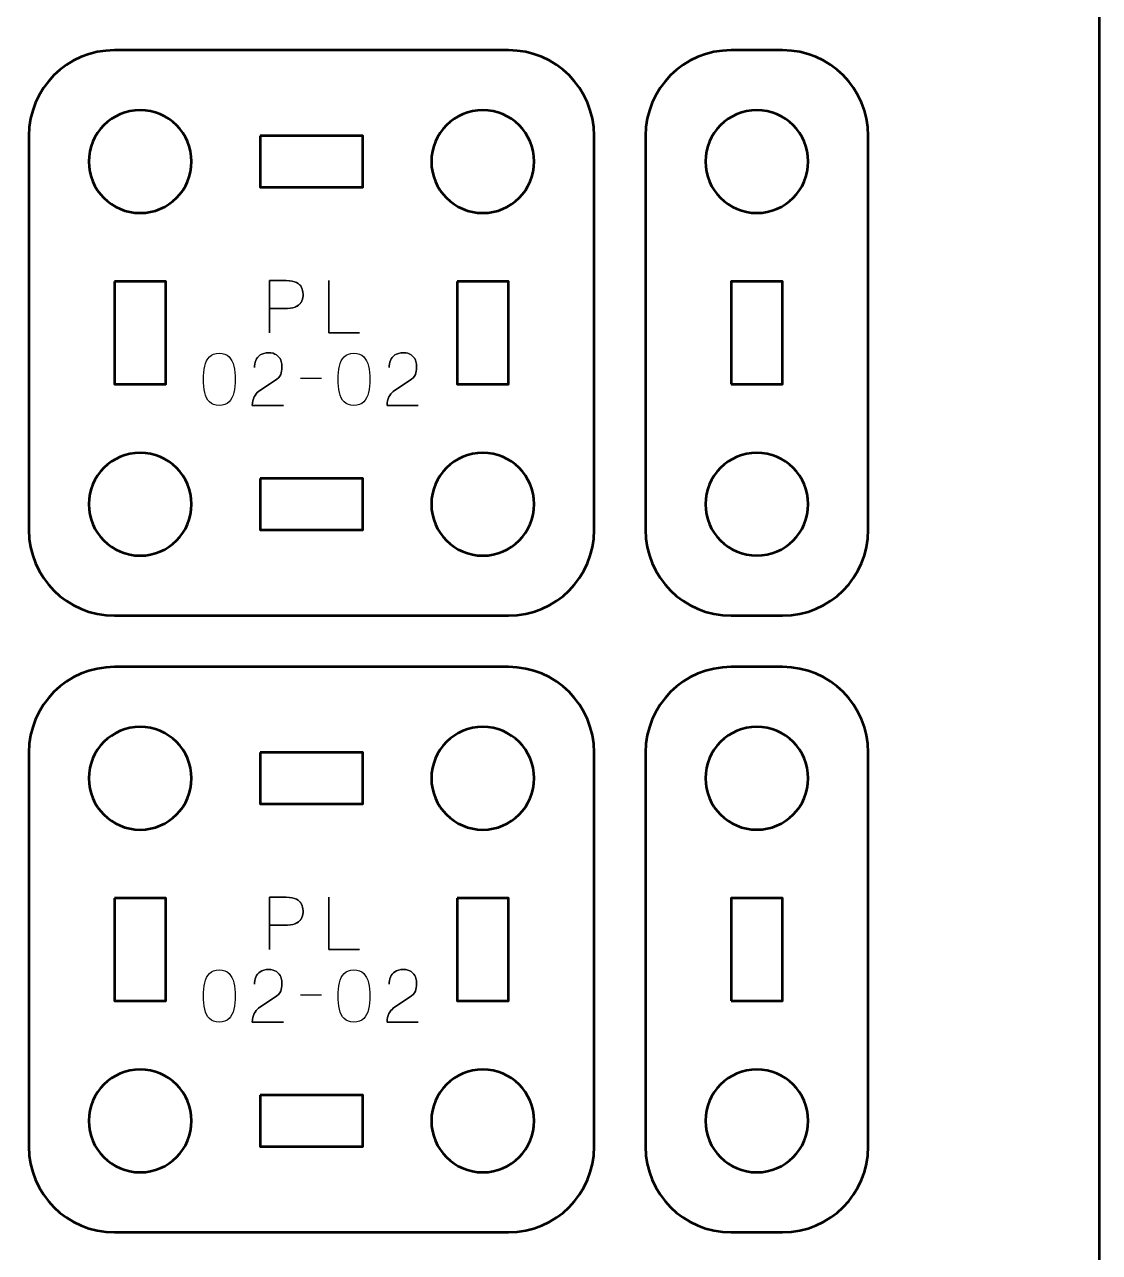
# Model space of a CAD drawing. Header units: centimetres. Extents: x -17.9 to -3.1, y -25.3 to -4.3.
# Drawn here: x -9.37 to -3.1, y -20.72 to -13.55 of the extents above; entities that cross this region are included whole.
import ezdxf

# ---------------------------------------------------------------- set-up
doc = ezdxf.new("R2010")
doc.units = ezdxf.units.CM
doc.header["$MEASUREMENT"] = 0
doc.layers.add('Layer 1', color=7, linetype='Continuous')

msp = doc.modelspace()

# ---------------------------------------------------------------- linework, layer by layer
at = {"layer": 'Layer 1', "color": 22, "lineweight": 53}
msp.add_open_spline([(-17.90003, -24.8499), (-17.90003, -24.8499), (-17.90003, -4.84994), (-17.90003, -4.84994), (-17.90003, -4.84994), (-17.90003, -4.57297), (-17.67694, -4.34998), (-17.39994, -4.34998), (-17.39994, -4.34998), (-17.39994, -4.34998), (-3.60007, -4.34998), (-3.60007, -4.34998), (-3.60007, -4.34998), (-3.32293, -4.34998), (-3.09997, -4.57297), (-3.09997, -4.84994), (-3.09997, -4.84994), (-3.09997, -4.84994), (-3.09997, -24.8499), (-3.09997, -24.8499), (-3.09997, -24.8499), (-3.09997, -25.1269), (-3.32293, -25.34999), (-3.60007, -25.34999), (-3.60007, -25.34999), (-3.60007, -25.34999), (-17.39994, -25.34999), (-17.39994, -25.34999), (-17.39994, -25.34999), (-17.67694, -25.34999), (-17.90003, -25.1269), (-17.90003, -24.8499)], degree=3, knots=[0, 0, 0, 0, 0.125, 0.125, 0.125, 0.125, 0.25, 0.25, 0.25, 0.25, 0.375, 0.375, 0.375, 0.375, 0.5, 0.5, 0.5, 0.5, 0.625, 0.625, 0.625, 0.625, 0.75, 0.75, 0.75, 0.75, 0.875, 0.875, 0.875, 0.875, 1, 1, 1, 1], dxfattribs=at)
at = {"layer": 'Layer 1', "color": 2, "lineweight": 53}
for points in [[(-8.8499, -13.70002), (-8.8499, -13.70002), (-6.54998, -13.70002), (-6.54998, -13.70002), (-6.54998, -13.70002), (-6.27297, -13.70002), (-6.05002, -13.92312), (-6.05002, -14.20012), (-6.05002, -14.20012), (-6.05002, -14.20012), (-6.05002, -16.50004), (-6.05002, -16.50004), (-6.05002, -16.50004), (-6.05002, -16.77705), (-6.27297, -17), (-6.54998, -17), (-6.54998, -17), (-6.54998, -17), (-8.8499, -17), (-8.8499, -17), (-8.8499, -17), (-9.1269, -17), (-9.35, -16.77705), (-9.35, -16.50004), (-9.35, -16.50004), (-9.35, -16.50004), (-9.35, -14.20012), (-9.35, -14.20012), (-9.35, -14.20012), (-9.35, -13.92312), (-9.1269, -13.70002), (-8.8499, -13.70002)], [(-5.75002, -16.4999), (-5.75002, -16.4999), (-5.75002, -14.19998), (-5.75002, -14.19998), (-5.75002, -14.19998), (-5.75002, -13.92297), (-5.52693, -13.70002), (-5.24993, -13.70002), (-5.24993, -13.70002), (-5.24993, -13.70002), (-4.94992, -13.70002), (-4.94992, -13.70002), (-4.94992, -13.70002), (-4.67296, -13.70002), (-4.45, -13.92297), (-4.45, -14.19998), (-4.45, -14.19998), (-4.45, -14.19998), (-4.45, -16.4999), (-4.45, -16.4999), (-4.45, -16.4999), (-4.45, -16.7769), (-4.67296, -17), (-4.94992, -17), (-4.94992, -17), (-4.94992, -17), (-5.24993, -17), (-5.24993, -17), (-5.24993, -17), (-5.52693, -17), (-5.75002, -16.7769), (-5.75002, -16.4999)], [(-8.8499, -17.30002), (-8.8499, -17.30002), (-6.54998, -17.30002), (-6.54998, -17.30002), (-6.54998, -17.30002), (-6.27297, -17.30002), (-6.05002, -17.52312), (-6.05002, -17.80012), (-6.05002, -17.80012), (-6.05002, -17.80012), (-6.05002, -20.10004), (-6.05002, -20.10004), (-6.05002, -20.10004), (-6.05002, -20.37705), (-6.27297, -20.6), (-6.54998, -20.6), (-6.54998, -20.6), (-6.54998, -20.6), (-8.8499, -20.6), (-8.8499, -20.6), (-8.8499, -20.6), (-9.1269, -20.6), (-9.35, -20.37705), (-9.35, -20.10004), (-9.35, -20.10004), (-9.35, -20.10004), (-9.35, -17.80012), (-9.35, -17.80012), (-9.35, -17.80012), (-9.35, -17.52312), (-9.1269, -17.30002), (-8.8499, -17.30002)], [(-5.75002, -20.0999), (-5.75002, -20.0999), (-5.75002, -17.79998), (-5.75002, -17.79998), (-5.75002, -17.79998), (-5.75002, -17.52297), (-5.52693, -17.30002), (-5.24993, -17.30002), (-5.24993, -17.30002), (-5.24993, -17.30002), (-4.94992, -17.30002), (-4.94992, -17.30002), (-4.94992, -17.30002), (-4.67296, -17.30002), (-4.45, -17.52297), (-4.45, -17.79998), (-4.45, -17.79998), (-4.45, -17.79998), (-4.45, -20.0999), (-4.45, -20.0999), (-4.45, -20.0999), (-4.45, -20.3769), (-4.67296, -20.6), (-4.94992, -20.6), (-4.94992, -20.6), (-4.94992, -20.6), (-5.24993, -20.6), (-5.24993, -20.6), (-5.24993, -20.6), (-5.52693, -20.6), (-5.75002, -20.3769), (-5.75002, -20.0999)]]:
    msp.add_open_spline(points, degree=3, knots=[0, 0, 0, 0, 0.125, 0.125, 0.125, 0.125, 0.25, 0.25, 0.25, 0.25, 0.375, 0.375, 0.375, 0.375, 0.5, 0.5, 0.5, 0.5, 0.625, 0.625, 0.625, 0.625, 0.75, 0.75, 0.75, 0.75, 0.875, 0.875, 0.875, 0.875, 1, 1, 1, 1], dxfattribs=at)
at = {"layer": 'Layer 1', "lineweight": 53}
for points in [[(-8.39997, -14.35005), (-8.39997, -14.51582), (-8.5342, -14.65005), (-8.69997, -14.65005), (-8.69997, -14.65005), (-8.86563, -14.65005), (-8.99997, -14.51582), (-8.99997, -14.35005), (-8.99997, -14.35005), (-8.99997, -14.18439), (-8.86563, -14.05005), (-8.69997, -14.05005), (-8.69997, -14.05005), (-8.5342, -14.05005), (-8.39997, -14.18439), (-8.39997, -14.35005)], [(-6.3999, -14.35005), (-6.3999, -14.51582), (-6.53428, -14.65005), (-6.69991, -14.65005), (-6.69991, -14.65005), (-6.86568, -14.65005), (-6.99991, -14.51582), (-6.99991, -14.35005), (-6.99991, -14.35005), (-6.99991, -14.18439), (-6.86568, -14.05005), (-6.69991, -14.05005), (-6.69991, -14.05005), (-6.53428, -14.05005), (-6.3999, -14.18439), (-6.3999, -14.35005)], [(-5.1, -14.0499), (-4.93422, -14.0499), (-4.79999, -14.18428), (-4.79999, -14.34991), (-4.79999, -14.34991), (-4.79999, -14.51568), (-4.93422, -14.64991), (-5.1, -14.64991), (-5.1, -14.64991), (-5.26566, -14.64991), (-5.4, -14.51568), (-5.4, -14.34991), (-5.4, -14.34991), (-5.4, -14.18428), (-5.26566, -14.0499), (-5.1, -14.0499)], [(-7.99995, -14.20012), (-7.99995, -14.20012), (-7.39996, -14.20012), (-7.39996, -14.20012), (-7.39996, -14.20012), (-7.39996, -14.20012), (-7.39996, -14.50012), (-7.39996, -14.50012), (-7.39996, -14.50012), (-7.39996, -14.50012), (-7.99995, -14.50012), (-7.99995, -14.50012), (-7.99995, -14.50012), (-7.99995, -14.50012), (-7.99995, -14.20012), (-7.99995, -14.20012)], [(-8.8499, -15.05007), (-8.8499, -15.05007), (-8.5499, -15.05007), (-8.5499, -15.05007), (-8.5499, -15.05007), (-8.5499, -15.05007), (-8.5499, -15.65006), (-8.5499, -15.65006), (-8.5499, -15.65006), (-8.5499, -15.65006), (-8.8499, -15.65006), (-8.8499, -15.65006), (-8.8499, -15.65006), (-8.8499, -15.65006), (-8.8499, -15.05007), (-8.8499, -15.05007)], [(-6.84998, -15.05007), (-6.84998, -15.05007), (-6.54998, -15.05007), (-6.54998, -15.05007), (-6.54998, -15.05007), (-6.54998, -15.05007), (-6.54998, -15.65006), (-6.54998, -15.65006), (-6.54998, -15.65006), (-6.54998, -15.65006), (-6.84998, -15.65006), (-6.84998, -15.65006), (-6.84998, -15.65006), (-6.84998, -15.65006), (-6.84998, -15.05007), (-6.84998, -15.05007)], [(-5.24993, -15.64995), (-5.24993, -15.64995), (-5.24993, -15.04996), (-5.24993, -15.04996), (-5.24993, -15.04996), (-5.24993, -15.04996), (-4.94992, -15.04996), (-4.94992, -15.04996), (-4.94992, -15.04996), (-4.94992, -15.04996), (-4.94992, -15.64995), (-4.94992, -15.64995), (-4.94992, -15.64995), (-4.94992, -15.64995), (-5.24993, -15.64995), (-5.24993, -15.64995)], [(-8.39997, -16.35011), (-8.39997, -16.51574), (-8.5342, -16.65012), (-8.69997, -16.65012), (-8.69997, -16.65012), (-8.86563, -16.65012), (-8.99997, -16.51574), (-8.99997, -16.35011), (-8.99997, -16.35011), (-8.99997, -16.18434), (-8.86563, -16.05011), (-8.69997, -16.05011), (-8.69997, -16.05011), (-8.5342, -16.05011), (-8.39997, -16.18434), (-8.39997, -16.35011)], [(-6.3999, -16.35011), (-6.3999, -16.51574), (-6.53428, -16.65012), (-6.69991, -16.65012), (-6.69991, -16.65012), (-6.86568, -16.65012), (-6.99991, -16.51574), (-6.99991, -16.35011), (-6.99991, -16.35011), (-6.99991, -16.18434), (-6.86568, -16.05011), (-6.69991, -16.05011), (-6.69991, -16.05011), (-6.53428, -16.05011), (-6.3999, -16.18434), (-6.3999, -16.35011)], [(-5.1, -16.04997), (-4.93422, -16.04997), (-4.79999, -16.1842), (-4.79999, -16.34997), (-4.79999, -16.34997), (-4.79999, -16.51563), (-4.93422, -16.64997), (-5.1, -16.64997), (-5.1, -16.64997), (-5.26566, -16.64997), (-5.4, -16.51563), (-5.4, -16.34997), (-5.4, -16.34997), (-5.4, -16.1842), (-5.26566, -16.04997), (-5.1, -16.04997)], [(-7.99995, -16.20004), (-7.99995, -16.20004), (-7.39996, -16.20004), (-7.39996, -16.20004), (-7.39996, -16.20004), (-7.39996, -16.20004), (-7.39996, -16.50004), (-7.39996, -16.50004), (-7.39996, -16.50004), (-7.39996, -16.50004), (-7.99995, -16.50004), (-7.99995, -16.50004), (-7.99995, -16.50004), (-7.99995, -16.50004), (-7.99995, -16.20004), (-7.99995, -16.20004)], [(-8.39997, -17.95005), (-8.39997, -18.11582), (-8.5342, -18.25005), (-8.69997, -18.25005), (-8.69997, -18.25005), (-8.86563, -18.25005), (-8.99997, -18.11582), (-8.99997, -17.95005), (-8.99997, -17.95005), (-8.99997, -17.78439), (-8.86563, -17.65005), (-8.69997, -17.65005), (-8.69997, -17.65005), (-8.5342, -17.65005), (-8.39997, -17.78439), (-8.39997, -17.95005)], [(-6.3999, -17.95005), (-6.3999, -18.11582), (-6.53428, -18.25005), (-6.69991, -18.25005), (-6.69991, -18.25005), (-6.86568, -18.25005), (-6.99991, -18.11582), (-6.99991, -17.95005), (-6.99991, -17.95005), (-6.99991, -17.78439), (-6.86568, -17.65005), (-6.69991, -17.65005), (-6.69991, -17.65005), (-6.53428, -17.65005), (-6.3999, -17.78439), (-6.3999, -17.95005)], [(-5.1, -17.6499), (-4.93422, -17.6499), (-4.79999, -17.78428), (-4.79999, -17.94991), (-4.79999, -17.94991), (-4.79999, -18.11568), (-4.93422, -18.24991), (-5.1, -18.24991), (-5.1, -18.24991), (-5.26566, -18.24991), (-5.4, -18.11568), (-5.4, -17.94991), (-5.4, -17.94991), (-5.4, -17.78428), (-5.26566, -17.6499), (-5.1, -17.6499)], [(-7.99995, -17.80012), (-7.99995, -17.80012), (-7.39996, -17.80012), (-7.39996, -17.80012), (-7.39996, -17.80012), (-7.39996, -17.80012), (-7.39996, -18.10012), (-7.39996, -18.10012), (-7.39996, -18.10012), (-7.39996, -18.10012), (-7.99995, -18.10012), (-7.99995, -18.10012), (-7.99995, -18.10012), (-7.99995, -18.10012), (-7.99995, -17.80012), (-7.99995, -17.80012)], [(-8.8499, -18.65007), (-8.8499, -18.65007), (-8.5499, -18.65007), (-8.5499, -18.65007), (-8.5499, -18.65007), (-8.5499, -18.65007), (-8.5499, -19.25006), (-8.5499, -19.25006), (-8.5499, -19.25006), (-8.5499, -19.25006), (-8.8499, -19.25006), (-8.8499, -19.25006), (-8.8499, -19.25006), (-8.8499, -19.25006), (-8.8499, -18.65007), (-8.8499, -18.65007)], [(-6.84998, -18.65007), (-6.84998, -18.65007), (-6.54998, -18.65007), (-6.54998, -18.65007), (-6.54998, -18.65007), (-6.54998, -18.65007), (-6.54998, -19.25006), (-6.54998, -19.25006), (-6.54998, -19.25006), (-6.54998, -19.25006), (-6.84998, -19.25006), (-6.84998, -19.25006), (-6.84998, -19.25006), (-6.84998, -19.25006), (-6.84998, -18.65007), (-6.84998, -18.65007)], [(-5.24993, -19.24995), (-5.24993, -19.24995), (-5.24993, -18.64996), (-5.24993, -18.64996), (-5.24993, -18.64996), (-5.24993, -18.64996), (-4.94992, -18.64996), (-4.94992, -18.64996), (-4.94992, -18.64996), (-4.94992, -18.64996), (-4.94992, -19.24995), (-4.94992, -19.24995), (-4.94992, -19.24995), (-4.94992, -19.24995), (-5.24993, -19.24995), (-5.24993, -19.24995)], [(-8.39997, -19.95011), (-8.39997, -20.11574), (-8.5342, -20.25012), (-8.69997, -20.25012), (-8.69997, -20.25012), (-8.86563, -20.25012), (-8.99997, -20.11574), (-8.99997, -19.95011), (-8.99997, -19.95011), (-8.99997, -19.78434), (-8.86563, -19.65011), (-8.69997, -19.65011), (-8.69997, -19.65011), (-8.5342, -19.65011), (-8.39997, -19.78434), (-8.39997, -19.95011)], [(-6.3999, -19.95011), (-6.3999, -20.11574), (-6.53428, -20.25012), (-6.69991, -20.25012), (-6.69991, -20.25012), (-6.86568, -20.25012), (-6.99991, -20.11574), (-6.99991, -19.95011), (-6.99991, -19.95011), (-6.99991, -19.78434), (-6.86568, -19.65011), (-6.69991, -19.65011), (-6.69991, -19.65011), (-6.53428, -19.65011), (-6.3999, -19.78434), (-6.3999, -19.95011)], [(-5.1, -19.64997), (-4.93422, -19.64997), (-4.79999, -19.7842), (-4.79999, -19.94997), (-4.79999, -19.94997), (-4.79999, -20.11563), (-4.93422, -20.24997), (-5.1, -20.24997), (-5.1, -20.24997), (-5.26566, -20.24997), (-5.4, -20.11563), (-5.4, -19.94997), (-5.4, -19.94997), (-5.4, -19.7842), (-5.26566, -19.64997), (-5.1, -19.64997)], [(-7.99995, -19.80004), (-7.99995, -19.80004), (-7.39996, -19.80004), (-7.39996, -19.80004), (-7.39996, -19.80004), (-7.39996, -19.80004), (-7.39996, -20.10004), (-7.39996, -20.10004), (-7.39996, -20.10004), (-7.39996, -20.10004), (-7.99995, -20.10004), (-7.99995, -20.10004), (-7.99995, -20.10004), (-7.99995, -20.10004), (-7.99995, -19.80004), (-7.99995, -19.80004)]]:
    msp.add_open_spline(points, degree=3, knots=[0, 0, 0, 0, 0.25, 0.25, 0.25, 0.25, 0.5, 0.5, 0.5, 0.5, 0.75, 0.75, 0.75, 0.75, 1, 1, 1, 1], dxfattribs=at)
at = {"layer": 'Layer 1', "color": 40, "lineweight": 30}
for points, knots in [([(-7.94453, -15.35006), (-7.94453, -15.35006), (-7.94453, -15.04485), (-7.94453, -15.04485), (-7.94453, -15.04485), (-7.94453, -15.04485), (-7.84724, -15.04485), (-7.84724, -15.04485), (-7.84724, -15.04485), (-7.82162, -15.04513), (-7.80162, -15.04883), (-7.78744, -15.05599), (-7.78744, -15.05599), (-7.77354, -15.0633), (-7.76373, -15.07282), (-7.75809, -15.08467), (-7.75809, -15.08467), (-7.75259, -15.09653), (-7.74955, -15.10933), (-7.74899, -15.12313), (-7.74899, -15.12313), (-7.74832, -15.13717), (-7.75065, -15.15054), (-7.75615, -15.1632), (-7.75615, -15.1632), (-7.76169, -15.1759), (-7.77118, -15.18638), (-7.78441, -15.19449), (-7.78441, -15.19449), (-7.79792, -15.20264), (-7.81612, -15.20677), (-7.83926, -15.20705), (-7.83926, -15.20705), (-7.83926, -15.20705), (-7.94453, -15.20705), (-7.94453, -15.20705), (-7.94453, -15.20705), (-7.94453, -15.20705), (-7.83926, -15.20705), (-7.83926, -15.20705), (-7.83926, -15.20705), (-7.81651, -15.20677), (-7.79848, -15.20264), (-7.78497, -15.19449), (-7.78497, -15.19449), (-7.7716, -15.18638), (-7.76207, -15.1759), (-7.75643, -15.1632), (-7.75643, -15.1632), (-7.75093, -15.15054), (-7.74846, -15.13717), (-7.74899, -15.12313), (-7.74899, -15.12313), (-7.74955, -15.10933), (-7.75259, -15.09653), (-7.75823, -15.08467), (-7.75823, -15.08467), (-7.76402, -15.07282), (-7.77393, -15.0633), (-7.78786, -15.05599), (-7.78786, -15.05599), (-7.80204, -15.04883), (-7.82191, -15.04513), (-7.84724, -15.04485), (-7.84724, -15.04485), (-7.84724, -15.04485), (-7.94453, -15.04485), (-7.94453, -15.04485), (-7.94453, -15.04485), (-7.94453, -15.04485), (-7.94453, -15.35006), (-7.94453, -15.35006)], [0, 0, 0, 0, 0.0555556, 0.0555556, 0.0555556, 0.0555556, 0.1111111, 0.1111111, 0.1111111, 0.1111111, 0.1666667, 0.1666667, 0.1666667, 0.1666667, 0.2222222, 0.2222222, 0.2222222, 0.2222222, 0.2777778, 0.2777778, 0.2777778, 0.2777778, 0.3333333, 0.3333333, 0.3333333, 0.3333333, 0.3888889, 0.3888889, 0.3888889, 0.3888889, 0.4444444, 0.4444444, 0.4444444, 0.4444444, 0.5, 0.5, 0.5, 0.5, 0.5555556, 0.5555556, 0.5555556, 0.5555556, 0.6111111, 0.6111111, 0.6111111, 0.6111111, 0.6666667, 0.6666667, 0.6666667, 0.6666667, 0.7222222, 0.7222222, 0.7222222, 0.7222222, 0.7777778, 0.7777778, 0.7777778, 0.7777778, 0.8333333, 0.8333333, 0.8333333, 0.8333333, 0.8888889, 0.8888889, 0.8888889, 0.8888889, 0.9444444, 0.9444444, 0.9444444, 0.9444444, 1, 1, 1, 1]), ([(-7.41993, -15.35006), (-7.41993, -15.35006), (-7.59811, -15.35006), (-7.59811, -15.35006), (-7.59811, -15.35006), (-7.59811, -15.35006), (-7.59811, -15.04485), (-7.59811, -15.04485), (-7.59811, -15.04485), (-7.59811, -15.04485), (-7.59811, -15.35006), (-7.59811, -15.35006), (-7.59811, -15.35006), (-7.59811, -15.35006), (-7.41993, -15.35006), (-7.41993, -15.35006)], [0, 0, 0, 0, 0.25, 0.25, 0.25, 0.25, 0.5, 0.5, 0.5, 0.5, 0.75, 0.75, 0.75, 0.75, 1, 1, 1, 1]), ([(-8.23833, -15.77339), (-8.21381, -15.77315), (-8.19479, -15.76623), (-8.18128, -15.75272), (-8.18128, -15.75272), (-8.16791, -15.73924), (-8.15856, -15.72104), (-8.15331, -15.69804), (-8.15331, -15.69804), (-8.14823, -15.67514), (-8.14572, -15.64953), (-8.146, -15.62099), (-8.146, -15.62099), (-8.14572, -15.59288), (-8.14823, -15.56726), (-8.15331, -15.54423), (-8.15331, -15.54423), (-8.15856, -15.52151), (-8.16791, -15.50331), (-8.18128, -15.48951), (-8.18128, -15.48951), (-8.19479, -15.47604), (-8.21381, -15.46898), (-8.23833, -15.46859), (-8.23833, -15.46859), (-8.26302, -15.46898), (-8.28203, -15.47604), (-8.2954, -15.48951), (-8.2954, -15.48951), (-8.30888, -15.50331), (-8.31812, -15.52151), (-8.32324, -15.54423), (-8.32324, -15.54423), (-8.32846, -15.56726), (-8.33093, -15.59288), (-8.33054, -15.62099), (-8.33054, -15.62099), (-8.33093, -15.64953), (-8.32846, -15.67514), (-8.32324, -15.69804), (-8.32324, -15.69804), (-8.31812, -15.72104), (-8.30888, -15.73924), (-8.2954, -15.75272), (-8.2954, -15.75272), (-8.28203, -15.76623), (-8.26302, -15.77315), (-8.23833, -15.77339)], [0, 0, 0, 0, 0.0833333, 0.0833333, 0.0833333, 0.0833333, 0.1666667, 0.1666667, 0.1666667, 0.1666667, 0.25, 0.25, 0.25, 0.25, 0.3333333, 0.3333333, 0.3333333, 0.3333333, 0.4166667, 0.4166667, 0.4166667, 0.4166667, 0.5, 0.5, 0.5, 0.5, 0.5833333, 0.5833333, 0.5833333, 0.5833333, 0.6666667, 0.6666667, 0.6666667, 0.6666667, 0.75, 0.75, 0.75, 0.75, 0.8333333, 0.8333333, 0.8333333, 0.8333333, 0.9166667, 0.9166667, 0.9166667, 0.9166667, 1, 1, 1, 1]), ([(-8.23833, -15.77339), (-8.21381, -15.77315), (-8.19479, -15.76623), (-8.18128, -15.75272), (-8.18128, -15.75272), (-8.16791, -15.73924), (-8.15856, -15.72104), (-8.15331, -15.69804), (-8.15331, -15.69804), (-8.14823, -15.67514), (-8.14572, -15.64953), (-8.146, -15.62099), (-8.146, -15.62099), (-8.14572, -15.59288), (-8.14823, -15.56726), (-8.15331, -15.54423), (-8.15331, -15.54423), (-8.15856, -15.52151), (-8.16791, -15.50331), (-8.18128, -15.48951), (-8.18128, -15.48951), (-8.19479, -15.47604), (-8.21381, -15.46898), (-8.23833, -15.46859), (-8.23833, -15.46859), (-8.26302, -15.46898), (-8.28203, -15.47604), (-8.2954, -15.48951), (-8.2954, -15.48951), (-8.30888, -15.50331), (-8.31812, -15.52151), (-8.32324, -15.54423), (-8.32324, -15.54423), (-8.32846, -15.56726), (-8.33093, -15.59288), (-8.33054, -15.62099), (-8.33054, -15.62099), (-8.33093, -15.64953), (-8.32846, -15.67514), (-8.32324, -15.69804), (-8.32324, -15.69804), (-8.31812, -15.72104), (-8.30888, -15.73924), (-8.2954, -15.75272), (-8.2954, -15.75272), (-8.28203, -15.76623), (-8.26302, -15.77315), (-8.23833, -15.77339)], [0, 0, 0, 0, 0.0833333, 0.0833333, 0.0833333, 0.0833333, 0.1666667, 0.1666667, 0.1666667, 0.1666667, 0.25, 0.25, 0.25, 0.25, 0.3333333, 0.3333333, 0.3333333, 0.3333333, 0.4166667, 0.4166667, 0.4166667, 0.4166667, 0.5, 0.5, 0.5, 0.5, 0.5833333, 0.5833333, 0.5833333, 0.5833333, 0.6666667, 0.6666667, 0.6666667, 0.6666667, 0.75, 0.75, 0.75, 0.75, 0.8333333, 0.8333333, 0.8333333, 0.8333333, 0.9166667, 0.9166667, 0.9166667, 0.9166667, 1, 1, 1, 1]), ([(-7.86364, -15.77339), (-7.86364, -15.77339), (-8.04529, -15.77339), (-8.04529, -15.77339), (-8.04529, -15.77339), (-8.04472, -15.75314), (-8.04102, -15.73674), (-8.03424, -15.72393), (-8.03424, -15.72393), (-8.02765, -15.71127), (-8.01911, -15.70065), (-8.00863, -15.69211), (-8.00863, -15.69211), (-7.99829, -15.68382), (-7.98697, -15.67571), (-7.97459, -15.66798), (-7.97459, -15.66798), (-7.97459, -15.66798), (-7.90223, -15.61976), (-7.90223, -15.61976), (-7.90223, -15.61976), (-7.88791, -15.60928), (-7.87923, -15.597), (-7.8762, -15.58325), (-7.8762, -15.58325), (-7.87331, -15.56945), (-7.87207, -15.55541), (-7.8726, -15.54091), (-7.8726, -15.54091), (-7.87246, -15.53114), (-7.87482, -15.52038), (-7.87951, -15.50867), (-7.87951, -15.50867), (-7.88431, -15.49724), (-7.89232, -15.48733), (-7.90361, -15.47879), (-7.90361, -15.47879), (-7.91504, -15.4705), (-7.93063, -15.46609), (-7.95046, -15.4657), (-7.95046, -15.4657), (-7.9706, -15.46609), (-7.98683, -15.4705), (-7.99897, -15.47893), (-7.99897, -15.47893), (-8.01124, -15.48747), (-8.02006, -15.49833), (-8.02542, -15.51146), (-8.02542, -15.51146), (-8.03093, -15.52479), (-8.03357, -15.53858), (-8.03343, -15.55277), (-8.03343, -15.55277), (-8.03357, -15.53858), (-8.03093, -15.52479), (-8.02542, -15.51146), (-8.02542, -15.51146), (-8.02006, -15.49833), (-8.01124, -15.48747), (-7.99897, -15.47893), (-7.99897, -15.47893), (-7.98683, -15.4705), (-7.9706, -15.46609), (-7.95046, -15.4657), (-7.95046, -15.4657), (-7.93063, -15.46609), (-7.91504, -15.4705), (-7.90361, -15.47879), (-7.90361, -15.47879), (-7.89232, -15.48733), (-7.88431, -15.49724), (-7.87951, -15.50867), (-7.87951, -15.50867), (-7.87482, -15.52038), (-7.87246, -15.53114), (-7.8726, -15.54091), (-7.8726, -15.54091), (-7.87207, -15.55541), (-7.87331, -15.56945), (-7.8762, -15.58325), (-7.8762, -15.58325), (-7.87923, -15.597), (-7.88791, -15.60928), (-7.90223, -15.61976), (-7.90223, -15.61976), (-7.90223, -15.61976), (-7.97459, -15.66798), (-7.97459, -15.66798), (-7.97459, -15.66798), (-7.98697, -15.67571), (-7.99829, -15.68382), (-8.00863, -15.69211), (-8.00863, -15.69211), (-8.01911, -15.70065), (-8.02765, -15.71127), (-8.03424, -15.72393), (-8.03424, -15.72393), (-8.04102, -15.73674), (-8.04472, -15.75314), (-8.04529, -15.77339), (-8.04529, -15.77339), (-8.04529, -15.77339), (-7.86364, -15.77339), (-7.86364, -15.77339)], [0, 0, 0, 0, 0.0384615, 0.0384615, 0.0384615, 0.0384615, 0.0769231, 0.0769231, 0.0769231, 0.0769231, 0.1153846, 0.1153846, 0.1153846, 0.1153846, 0.1538462, 0.1538462, 0.1538462, 0.1538462, 0.1923077, 0.1923077, 0.1923077, 0.1923077, 0.2307692, 0.2307692, 0.2307692, 0.2307692, 0.2692308, 0.2692308, 0.2692308, 0.2692308, 0.3076923, 0.3076923, 0.3076923, 0.3076923, 0.3461538, 0.3461538, 0.3461538, 0.3461538, 0.3846154, 0.3846154, 0.3846154, 0.3846154, 0.4230769, 0.4230769, 0.4230769, 0.4230769, 0.4615385, 0.4615385, 0.4615385, 0.4615385, 0.5, 0.5, 0.5, 0.5, 0.5384615, 0.5384615, 0.5384615, 0.5384615, 0.5769231, 0.5769231, 0.5769231, 0.5769231, 0.6153846, 0.6153846, 0.6153846, 0.6153846, 0.6538462, 0.6538462, 0.6538462, 0.6538462, 0.6923077, 0.6923077, 0.6923077, 0.6923077, 0.7307692, 0.7307692, 0.7307692, 0.7307692, 0.7692308, 0.7692308, 0.7692308, 0.7692308, 0.8076923, 0.8076923, 0.8076923, 0.8076923, 0.8461538, 0.8461538, 0.8461538, 0.8461538, 0.8846154, 0.8846154, 0.8846154, 0.8846154, 0.9230769, 0.9230769, 0.9230769, 0.9230769, 0.9615385, 0.9615385, 0.9615385, 0.9615385, 1, 1, 1, 1]), ([(-7.45203, -15.77339), (-7.42751, -15.77315), (-7.4085, -15.76623), (-7.39498, -15.75272), (-7.39498, -15.75272), (-7.38161, -15.73924), (-7.37227, -15.72104), (-7.36701, -15.69804), (-7.36701, -15.69804), (-7.36193, -15.67514), (-7.35942, -15.64953), (-7.35971, -15.62099), (-7.35971, -15.62099), (-7.35942, -15.59288), (-7.36193, -15.56726), (-7.36701, -15.54423), (-7.36701, -15.54423), (-7.37227, -15.52151), (-7.38161, -15.50331), (-7.39498, -15.48951), (-7.39498, -15.48951), (-7.4085, -15.47604), (-7.42751, -15.46898), (-7.45203, -15.46859), (-7.45203, -15.46859), (-7.47672, -15.46898), (-7.49574, -15.47604), (-7.50911, -15.48951), (-7.50911, -15.48951), (-7.52258, -15.50331), (-7.53183, -15.52151), (-7.53694, -15.54423), (-7.53694, -15.54423), (-7.54216, -15.56726), (-7.54463, -15.59288), (-7.54424, -15.62099), (-7.54424, -15.62099), (-7.54463, -15.64953), (-7.54216, -15.67514), (-7.53694, -15.69804), (-7.53694, -15.69804), (-7.53183, -15.72104), (-7.52258, -15.73924), (-7.50911, -15.75272), (-7.50911, -15.75272), (-7.49574, -15.76623), (-7.47672, -15.77315), (-7.45203, -15.77339)], [0, 0, 0, 0, 0.0833333, 0.0833333, 0.0833333, 0.0833333, 0.1666667, 0.1666667, 0.1666667, 0.1666667, 0.25, 0.25, 0.25, 0.25, 0.3333333, 0.3333333, 0.3333333, 0.3333333, 0.4166667, 0.4166667, 0.4166667, 0.4166667, 0.5, 0.5, 0.5, 0.5, 0.5833333, 0.5833333, 0.5833333, 0.5833333, 0.6666667, 0.6666667, 0.6666667, 0.6666667, 0.75, 0.75, 0.75, 0.75, 0.8333333, 0.8333333, 0.8333333, 0.8333333, 0.9166667, 0.9166667, 0.9166667, 0.9166667, 1, 1, 1, 1]), ([(-7.45203, -15.77339), (-7.42751, -15.77315), (-7.4085, -15.76623), (-7.39498, -15.75272), (-7.39498, -15.75272), (-7.38161, -15.73924), (-7.37227, -15.72104), (-7.36701, -15.69804), (-7.36701, -15.69804), (-7.36193, -15.67514), (-7.35942, -15.64953), (-7.35971, -15.62099), (-7.35971, -15.62099), (-7.35942, -15.59288), (-7.36193, -15.56726), (-7.36701, -15.54423), (-7.36701, -15.54423), (-7.37227, -15.52151), (-7.38161, -15.50331), (-7.39498, -15.48951), (-7.39498, -15.48951), (-7.4085, -15.47604), (-7.42751, -15.46898), (-7.45203, -15.46859), (-7.45203, -15.46859), (-7.47672, -15.46898), (-7.49574, -15.47604), (-7.50911, -15.48951), (-7.50911, -15.48951), (-7.52258, -15.50331), (-7.53183, -15.52151), (-7.53694, -15.54423), (-7.53694, -15.54423), (-7.54216, -15.56726), (-7.54463, -15.59288), (-7.54424, -15.62099), (-7.54424, -15.62099), (-7.54463, -15.64953), (-7.54216, -15.67514), (-7.53694, -15.69804), (-7.53694, -15.69804), (-7.53183, -15.72104), (-7.52258, -15.73924), (-7.50911, -15.75272), (-7.50911, -15.75272), (-7.49574, -15.76623), (-7.47672, -15.77315), (-7.45203, -15.77339)], [0, 0, 0, 0, 0.0833333, 0.0833333, 0.0833333, 0.0833333, 0.1666667, 0.1666667, 0.1666667, 0.1666667, 0.25, 0.25, 0.25, 0.25, 0.3333333, 0.3333333, 0.3333333, 0.3333333, 0.4166667, 0.4166667, 0.4166667, 0.4166667, 0.5, 0.5, 0.5, 0.5, 0.5833333, 0.5833333, 0.5833333, 0.5833333, 0.6666667, 0.6666667, 0.6666667, 0.6666667, 0.75, 0.75, 0.75, 0.75, 0.8333333, 0.8333333, 0.8333333, 0.8333333, 0.9166667, 0.9166667, 0.9166667, 0.9166667, 1, 1, 1, 1]), ([(-7.07734, -15.77339), (-7.07734, -15.77339), (-7.25899, -15.77339), (-7.25899, -15.77339), (-7.25899, -15.77339), (-7.25842, -15.75314), (-7.25472, -15.73674), (-7.24795, -15.72393), (-7.24795, -15.72393), (-7.24135, -15.71127), (-7.23278, -15.70065), (-7.22234, -15.69211), (-7.22234, -15.69211), (-7.212, -15.68382), (-7.20067, -15.67571), (-7.18829, -15.66798), (-7.18829, -15.66798), (-7.18829, -15.66798), (-7.11594, -15.61976), (-7.11594, -15.61976), (-7.11594, -15.61976), (-7.10161, -15.60928), (-7.09294, -15.597), (-7.0899, -15.58325), (-7.0899, -15.58325), (-7.08701, -15.56945), (-7.08577, -15.55541), (-7.0863, -15.54091), (-7.0863, -15.54091), (-7.08616, -15.53114), (-7.08853, -15.52038), (-7.09318, -15.50867), (-7.09318, -15.50867), (-7.09802, -15.49724), (-7.10602, -15.48733), (-7.11731, -15.47879), (-7.11731, -15.47879), (-7.12874, -15.4705), (-7.14434, -15.46609), (-7.16416, -15.4657), (-7.16416, -15.4657), (-7.18427, -15.46609), (-7.20053, -15.4705), (-7.21267, -15.47893), (-7.21267, -15.47893), (-7.22495, -15.48747), (-7.23376, -15.49833), (-7.23913, -15.51146), (-7.23913, -15.51146), (-7.24463, -15.52479), (-7.24728, -15.53858), (-7.24714, -15.55277), (-7.24714, -15.55277), (-7.24728, -15.53858), (-7.24463, -15.52479), (-7.23913, -15.51146), (-7.23913, -15.51146), (-7.23376, -15.49833), (-7.22495, -15.48747), (-7.21267, -15.47893), (-7.21267, -15.47893), (-7.20053, -15.4705), (-7.18427, -15.46609), (-7.16416, -15.4657), (-7.16416, -15.4657), (-7.14434, -15.46609), (-7.12874, -15.4705), (-7.11731, -15.47879), (-7.11731, -15.47879), (-7.10602, -15.48733), (-7.09802, -15.49724), (-7.09318, -15.50867), (-7.09318, -15.50867), (-7.08853, -15.52038), (-7.08616, -15.53114), (-7.0863, -15.54091), (-7.0863, -15.54091), (-7.08577, -15.55541), (-7.08701, -15.56945), (-7.0899, -15.58325), (-7.0899, -15.58325), (-7.09294, -15.597), (-7.10161, -15.60928), (-7.11594, -15.61976), (-7.11594, -15.61976), (-7.11594, -15.61976), (-7.18829, -15.66798), (-7.18829, -15.66798), (-7.18829, -15.66798), (-7.20067, -15.67571), (-7.212, -15.68382), (-7.22234, -15.69211), (-7.22234, -15.69211), (-7.23278, -15.70065), (-7.24135, -15.71127), (-7.24795, -15.72393), (-7.24795, -15.72393), (-7.25472, -15.73674), (-7.25842, -15.75314), (-7.25899, -15.77339), (-7.25899, -15.77339), (-7.25899, -15.77339), (-7.07734, -15.77339), (-7.07734, -15.77339)], [0, 0, 0, 0, 0.0384615, 0.0384615, 0.0384615, 0.0384615, 0.0769231, 0.0769231, 0.0769231, 0.0769231, 0.1153846, 0.1153846, 0.1153846, 0.1153846, 0.1538462, 0.1538462, 0.1538462, 0.1538462, 0.1923077, 0.1923077, 0.1923077, 0.1923077, 0.2307692, 0.2307692, 0.2307692, 0.2307692, 0.2692308, 0.2692308, 0.2692308, 0.2692308, 0.3076923, 0.3076923, 0.3076923, 0.3076923, 0.3461538, 0.3461538, 0.3461538, 0.3461538, 0.3846154, 0.3846154, 0.3846154, 0.3846154, 0.4230769, 0.4230769, 0.4230769, 0.4230769, 0.4615385, 0.4615385, 0.4615385, 0.4615385, 0.5, 0.5, 0.5, 0.5, 0.5384615, 0.5384615, 0.5384615, 0.5384615, 0.5769231, 0.5769231, 0.5769231, 0.5769231, 0.6153846, 0.6153846, 0.6153846, 0.6153846, 0.6538462, 0.6538462, 0.6538462, 0.6538462, 0.6923077, 0.6923077, 0.6923077, 0.6923077, 0.7307692, 0.7307692, 0.7307692, 0.7307692, 0.7692308, 0.7692308, 0.7692308, 0.7692308, 0.8076923, 0.8076923, 0.8076923, 0.8076923, 0.8461538, 0.8461538, 0.8461538, 0.8461538, 0.8846154, 0.8846154, 0.8846154, 0.8846154, 0.9230769, 0.9230769, 0.9230769, 0.9230769, 0.9615385, 0.9615385, 0.9615385, 0.9615385, 1, 1, 1, 1]), ([(-7.94453, -18.95006), (-7.94453, -18.95006), (-7.94453, -18.64485), (-7.94453, -18.64485), (-7.94453, -18.64485), (-7.94453, -18.64485), (-7.84724, -18.64485), (-7.84724, -18.64485), (-7.84724, -18.64485), (-7.82162, -18.64513), (-7.80162, -18.64883), (-7.78744, -18.65599), (-7.78744, -18.65599), (-7.77354, -18.6633), (-7.76373, -18.67282), (-7.75809, -18.68467), (-7.75809, -18.68467), (-7.75259, -18.69653), (-7.74955, -18.70933), (-7.74899, -18.72313), (-7.74899, -18.72313), (-7.74832, -18.73717), (-7.75065, -18.75054), (-7.75615, -18.7632), (-7.75615, -18.7632), (-7.76169, -18.7759), (-7.77118, -18.78638), (-7.78441, -18.79449), (-7.78441, -18.79449), (-7.79792, -18.80264), (-7.81612, -18.80677), (-7.83926, -18.80705), (-7.83926, -18.80705), (-7.83926, -18.80705), (-7.94453, -18.80705), (-7.94453, -18.80705), (-7.94453, -18.80705), (-7.94453, -18.80705), (-7.83926, -18.80705), (-7.83926, -18.80705), (-7.83926, -18.80705), (-7.81651, -18.80677), (-7.79848, -18.80264), (-7.78497, -18.79449), (-7.78497, -18.79449), (-7.7716, -18.78638), (-7.76207, -18.7759), (-7.75643, -18.7632), (-7.75643, -18.7632), (-7.75093, -18.75054), (-7.74846, -18.73717), (-7.74899, -18.72313), (-7.74899, -18.72313), (-7.74955, -18.70933), (-7.75259, -18.69653), (-7.75823, -18.68467), (-7.75823, -18.68467), (-7.76402, -18.67282), (-7.77393, -18.6633), (-7.78786, -18.65599), (-7.78786, -18.65599), (-7.80204, -18.64883), (-7.82191, -18.64513), (-7.84724, -18.64485), (-7.84724, -18.64485), (-7.84724, -18.64485), (-7.94453, -18.64485), (-7.94453, -18.64485), (-7.94453, -18.64485), (-7.94453, -18.64485), (-7.94453, -18.95006), (-7.94453, -18.95006)], [0, 0, 0, 0, 0.0555556, 0.0555556, 0.0555556, 0.0555556, 0.1111111, 0.1111111, 0.1111111, 0.1111111, 0.1666667, 0.1666667, 0.1666667, 0.1666667, 0.2222222, 0.2222222, 0.2222222, 0.2222222, 0.2777778, 0.2777778, 0.2777778, 0.2777778, 0.3333333, 0.3333333, 0.3333333, 0.3333333, 0.3888889, 0.3888889, 0.3888889, 0.3888889, 0.4444444, 0.4444444, 0.4444444, 0.4444444, 0.5, 0.5, 0.5, 0.5, 0.5555556, 0.5555556, 0.5555556, 0.5555556, 0.6111111, 0.6111111, 0.6111111, 0.6111111, 0.6666667, 0.6666667, 0.6666667, 0.6666667, 0.7222222, 0.7222222, 0.7222222, 0.7222222, 0.7777778, 0.7777778, 0.7777778, 0.7777778, 0.8333333, 0.8333333, 0.8333333, 0.8333333, 0.8888889, 0.8888889, 0.8888889, 0.8888889, 0.9444444, 0.9444444, 0.9444444, 0.9444444, 1, 1, 1, 1]), ([(-7.41993, -18.95006), (-7.41993, -18.95006), (-7.59811, -18.95006), (-7.59811, -18.95006), (-7.59811, -18.95006), (-7.59811, -18.95006), (-7.59811, -18.64485), (-7.59811, -18.64485), (-7.59811, -18.64485), (-7.59811, -18.64485), (-7.59811, -18.95006), (-7.59811, -18.95006), (-7.59811, -18.95006), (-7.59811, -18.95006), (-7.41993, -18.95006), (-7.41993, -18.95006)], [0, 0, 0, 0, 0.25, 0.25, 0.25, 0.25, 0.5, 0.5, 0.5, 0.5, 0.75, 0.75, 0.75, 0.75, 1, 1, 1, 1]), ([(-7.86364, -19.37339), (-7.86364, -19.37339), (-8.04529, -19.37339), (-8.04529, -19.37339), (-8.04529, -19.37339), (-8.04472, -19.35314), (-8.04102, -19.33674), (-8.03424, -19.32393), (-8.03424, -19.32393), (-8.02765, -19.31127), (-8.01911, -19.30065), (-8.00863, -19.29211), (-8.00863, -19.29211), (-7.99829, -19.28382), (-7.98697, -19.27571), (-7.97459, -19.26798), (-7.97459, -19.26798), (-7.97459, -19.26798), (-7.90223, -19.21976), (-7.90223, -19.21976), (-7.90223, -19.21976), (-7.88791, -19.20928), (-7.87923, -19.197), (-7.8762, -19.18325), (-7.8762, -19.18325), (-7.87331, -19.16945), (-7.87207, -19.15541), (-7.8726, -19.14091), (-7.8726, -19.14091), (-7.87246, -19.13114), (-7.87482, -19.12038), (-7.87951, -19.10867), (-7.87951, -19.10867), (-7.88431, -19.09724), (-7.89232, -19.08733), (-7.90361, -19.07879), (-7.90361, -19.07879), (-7.91504, -19.0705), (-7.93063, -19.06609), (-7.95046, -19.0657), (-7.95046, -19.0657), (-7.9706, -19.06609), (-7.98683, -19.0705), (-7.99897, -19.07893), (-7.99897, -19.07893), (-8.01124, -19.08747), (-8.02006, -19.09833), (-8.02542, -19.11146), (-8.02542, -19.11146), (-8.03093, -19.12479), (-8.03357, -19.13858), (-8.03343, -19.15277), (-8.03343, -19.15277), (-8.03357, -19.13858), (-8.03093, -19.12479), (-8.02542, -19.11146), (-8.02542, -19.11146), (-8.02006, -19.09833), (-8.01124, -19.08747), (-7.99897, -19.07893), (-7.99897, -19.07893), (-7.98683, -19.0705), (-7.9706, -19.06609), (-7.95046, -19.0657), (-7.95046, -19.0657), (-7.93063, -19.06609), (-7.91504, -19.0705), (-7.90361, -19.07879), (-7.90361, -19.07879), (-7.89232, -19.08733), (-7.88431, -19.09724), (-7.87951, -19.10867), (-7.87951, -19.10867), (-7.87482, -19.12038), (-7.87246, -19.13114), (-7.8726, -19.14091), (-7.8726, -19.14091), (-7.87207, -19.15541), (-7.87331, -19.16945), (-7.8762, -19.18325), (-7.8762, -19.18325), (-7.87923, -19.197), (-7.88791, -19.20928), (-7.90223, -19.21976), (-7.90223, -19.21976), (-7.90223, -19.21976), (-7.97459, -19.26798), (-7.97459, -19.26798), (-7.97459, -19.26798), (-7.98697, -19.27571), (-7.99829, -19.28382), (-8.00863, -19.29211), (-8.00863, -19.29211), (-8.01911, -19.30065), (-8.02765, -19.31127), (-8.03424, -19.32393), (-8.03424, -19.32393), (-8.04102, -19.33674), (-8.04472, -19.35314), (-8.04529, -19.37339), (-8.04529, -19.37339), (-8.04529, -19.37339), (-7.86364, -19.37339), (-7.86364, -19.37339)], [0, 0, 0, 0, 0.0384615, 0.0384615, 0.0384615, 0.0384615, 0.0769231, 0.0769231, 0.0769231, 0.0769231, 0.1153846, 0.1153846, 0.1153846, 0.1153846, 0.1538462, 0.1538462, 0.1538462, 0.1538462, 0.1923077, 0.1923077, 0.1923077, 0.1923077, 0.2307692, 0.2307692, 0.2307692, 0.2307692, 0.2692308, 0.2692308, 0.2692308, 0.2692308, 0.3076923, 0.3076923, 0.3076923, 0.3076923, 0.3461538, 0.3461538, 0.3461538, 0.3461538, 0.3846154, 0.3846154, 0.3846154, 0.3846154, 0.4230769, 0.4230769, 0.4230769, 0.4230769, 0.4615385, 0.4615385, 0.4615385, 0.4615385, 0.5, 0.5, 0.5, 0.5, 0.5384615, 0.5384615, 0.5384615, 0.5384615, 0.5769231, 0.5769231, 0.5769231, 0.5769231, 0.6153846, 0.6153846, 0.6153846, 0.6153846, 0.6538462, 0.6538462, 0.6538462, 0.6538462, 0.6923077, 0.6923077, 0.6923077, 0.6923077, 0.7307692, 0.7307692, 0.7307692, 0.7307692, 0.7692308, 0.7692308, 0.7692308, 0.7692308, 0.8076923, 0.8076923, 0.8076923, 0.8076923, 0.8461538, 0.8461538, 0.8461538, 0.8461538, 0.8846154, 0.8846154, 0.8846154, 0.8846154, 0.9230769, 0.9230769, 0.9230769, 0.9230769, 0.9615385, 0.9615385, 0.9615385, 0.9615385, 1, 1, 1, 1]), ([(-7.07734, -19.37339), (-7.07734, -19.37339), (-7.25899, -19.37339), (-7.25899, -19.37339), (-7.25899, -19.37339), (-7.25842, -19.35314), (-7.25472, -19.33674), (-7.24795, -19.32393), (-7.24795, -19.32393), (-7.24135, -19.31127), (-7.23278, -19.30065), (-7.22234, -19.29211), (-7.22234, -19.29211), (-7.212, -19.28382), (-7.20067, -19.27571), (-7.18829, -19.26798), (-7.18829, -19.26798), (-7.18829, -19.26798), (-7.11594, -19.21976), (-7.11594, -19.21976), (-7.11594, -19.21976), (-7.10161, -19.20928), (-7.09294, -19.197), (-7.0899, -19.18325), (-7.0899, -19.18325), (-7.08701, -19.16945), (-7.08577, -19.15541), (-7.0863, -19.14091), (-7.0863, -19.14091), (-7.08616, -19.13114), (-7.08853, -19.12038), (-7.09318, -19.10867), (-7.09318, -19.10867), (-7.09802, -19.09724), (-7.10602, -19.08733), (-7.11731, -19.07879), (-7.11731, -19.07879), (-7.12874, -19.0705), (-7.14434, -19.06609), (-7.16416, -19.0657), (-7.16416, -19.0657), (-7.18427, -19.06609), (-7.20053, -19.0705), (-7.21267, -19.07893), (-7.21267, -19.07893), (-7.22495, -19.08747), (-7.23376, -19.09833), (-7.23913, -19.11146), (-7.23913, -19.11146), (-7.24463, -19.12479), (-7.24728, -19.13858), (-7.24714, -19.15277), (-7.24714, -19.15277), (-7.24728, -19.13858), (-7.24463, -19.12479), (-7.23913, -19.11146), (-7.23913, -19.11146), (-7.23376, -19.09833), (-7.22495, -19.08747), (-7.21267, -19.07893), (-7.21267, -19.07893), (-7.20053, -19.0705), (-7.18427, -19.06609), (-7.16416, -19.0657), (-7.16416, -19.0657), (-7.14434, -19.06609), (-7.12874, -19.0705), (-7.11731, -19.07879), (-7.11731, -19.07879), (-7.10602, -19.08733), (-7.09802, -19.09724), (-7.09318, -19.10867), (-7.09318, -19.10867), (-7.08853, -19.12038), (-7.08616, -19.13114), (-7.0863, -19.14091), (-7.0863, -19.14091), (-7.08577, -19.15541), (-7.08701, -19.16945), (-7.0899, -19.18325), (-7.0899, -19.18325), (-7.09294, -19.197), (-7.10161, -19.20928), (-7.11594, -19.21976), (-7.11594, -19.21976), (-7.11594, -19.21976), (-7.18829, -19.26798), (-7.18829, -19.26798), (-7.18829, -19.26798), (-7.20067, -19.27571), (-7.212, -19.28382), (-7.22234, -19.29211), (-7.22234, -19.29211), (-7.23278, -19.30065), (-7.24135, -19.31127), (-7.24795, -19.32393), (-7.24795, -19.32393), (-7.25472, -19.33674), (-7.25842, -19.35314), (-7.25899, -19.37339), (-7.25899, -19.37339), (-7.25899, -19.37339), (-7.07734, -19.37339), (-7.07734, -19.37339)], [0, 0, 0, 0, 0.0384615, 0.0384615, 0.0384615, 0.0384615, 0.0769231, 0.0769231, 0.0769231, 0.0769231, 0.1153846, 0.1153846, 0.1153846, 0.1153846, 0.1538462, 0.1538462, 0.1538462, 0.1538462, 0.1923077, 0.1923077, 0.1923077, 0.1923077, 0.2307692, 0.2307692, 0.2307692, 0.2307692, 0.2692308, 0.2692308, 0.2692308, 0.2692308, 0.3076923, 0.3076923, 0.3076923, 0.3076923, 0.3461538, 0.3461538, 0.3461538, 0.3461538, 0.3846154, 0.3846154, 0.3846154, 0.3846154, 0.4230769, 0.4230769, 0.4230769, 0.4230769, 0.4615385, 0.4615385, 0.4615385, 0.4615385, 0.5, 0.5, 0.5, 0.5, 0.5384615, 0.5384615, 0.5384615, 0.5384615, 0.5769231, 0.5769231, 0.5769231, 0.5769231, 0.6153846, 0.6153846, 0.6153846, 0.6153846, 0.6538462, 0.6538462, 0.6538462, 0.6538462, 0.6923077, 0.6923077, 0.6923077, 0.6923077, 0.7307692, 0.7307692, 0.7307692, 0.7307692, 0.7692308, 0.7692308, 0.7692308, 0.7692308, 0.8076923, 0.8076923, 0.8076923, 0.8076923, 0.8461538, 0.8461538, 0.8461538, 0.8461538, 0.8846154, 0.8846154, 0.8846154, 0.8846154, 0.9230769, 0.9230769, 0.9230769, 0.9230769, 0.9615385, 0.9615385, 0.9615385, 0.9615385, 1, 1, 1, 1]), ([(-8.23833, -19.37339), (-8.21381, -19.37315), (-8.19479, -19.36623), (-8.18128, -19.35272), (-8.18128, -19.35272), (-8.16791, -19.33924), (-8.15856, -19.32104), (-8.15331, -19.29804), (-8.15331, -19.29804), (-8.14823, -19.27514), (-8.14572, -19.24953), (-8.146, -19.22099), (-8.146, -19.22099), (-8.14572, -19.19288), (-8.14823, -19.16726), (-8.15331, -19.14423), (-8.15331, -19.14423), (-8.15856, -19.12151), (-8.16791, -19.10331), (-8.18128, -19.08951), (-8.18128, -19.08951), (-8.19479, -19.07604), (-8.21381, -19.06898), (-8.23833, -19.06859), (-8.23833, -19.06859), (-8.26302, -19.06898), (-8.28203, -19.07604), (-8.2954, -19.08951), (-8.2954, -19.08951), (-8.30888, -19.10331), (-8.31812, -19.12151), (-8.32324, -19.14423), (-8.32324, -19.14423), (-8.32846, -19.16726), (-8.33093, -19.19288), (-8.33054, -19.22099), (-8.33054, -19.22099), (-8.33093, -19.24953), (-8.32846, -19.27514), (-8.32324, -19.29804), (-8.32324, -19.29804), (-8.31812, -19.32104), (-8.30888, -19.33924), (-8.2954, -19.35272), (-8.2954, -19.35272), (-8.28203, -19.36623), (-8.26302, -19.37315), (-8.23833, -19.37339)], [0, 0, 0, 0, 0.0833333, 0.0833333, 0.0833333, 0.0833333, 0.1666667, 0.1666667, 0.1666667, 0.1666667, 0.25, 0.25, 0.25, 0.25, 0.3333333, 0.3333333, 0.3333333, 0.3333333, 0.4166667, 0.4166667, 0.4166667, 0.4166667, 0.5, 0.5, 0.5, 0.5, 0.5833333, 0.5833333, 0.5833333, 0.5833333, 0.6666667, 0.6666667, 0.6666667, 0.6666667, 0.75, 0.75, 0.75, 0.75, 0.8333333, 0.8333333, 0.8333333, 0.8333333, 0.9166667, 0.9166667, 0.9166667, 0.9166667, 1, 1, 1, 1]), ([(-8.23833, -19.37339), (-8.21381, -19.37315), (-8.19479, -19.36623), (-8.18128, -19.35272), (-8.18128, -19.35272), (-8.16791, -19.33924), (-8.15856, -19.32104), (-8.15331, -19.29804), (-8.15331, -19.29804), (-8.14823, -19.27514), (-8.14572, -19.24953), (-8.146, -19.22099), (-8.146, -19.22099), (-8.14572, -19.19288), (-8.14823, -19.16726), (-8.15331, -19.14423), (-8.15331, -19.14423), (-8.15856, -19.12151), (-8.16791, -19.10331), (-8.18128, -19.08951), (-8.18128, -19.08951), (-8.19479, -19.07604), (-8.21381, -19.06898), (-8.23833, -19.06859), (-8.23833, -19.06859), (-8.26302, -19.06898), (-8.28203, -19.07604), (-8.2954, -19.08951), (-8.2954, -19.08951), (-8.30888, -19.10331), (-8.31812, -19.12151), (-8.32324, -19.14423), (-8.32324, -19.14423), (-8.32846, -19.16726), (-8.33093, -19.19288), (-8.33054, -19.22099), (-8.33054, -19.22099), (-8.33093, -19.24953), (-8.32846, -19.27514), (-8.32324, -19.29804), (-8.32324, -19.29804), (-8.31812, -19.32104), (-8.30888, -19.33924), (-8.2954, -19.35272), (-8.2954, -19.35272), (-8.28203, -19.36623), (-8.26302, -19.37315), (-8.23833, -19.37339)], [0, 0, 0, 0, 0.0833333, 0.0833333, 0.0833333, 0.0833333, 0.1666667, 0.1666667, 0.1666667, 0.1666667, 0.25, 0.25, 0.25, 0.25, 0.3333333, 0.3333333, 0.3333333, 0.3333333, 0.4166667, 0.4166667, 0.4166667, 0.4166667, 0.5, 0.5, 0.5, 0.5, 0.5833333, 0.5833333, 0.5833333, 0.5833333, 0.6666667, 0.6666667, 0.6666667, 0.6666667, 0.75, 0.75, 0.75, 0.75, 0.8333333, 0.8333333, 0.8333333, 0.8333333, 0.9166667, 0.9166667, 0.9166667, 0.9166667, 1, 1, 1, 1]), ([(-7.45203, -19.37339), (-7.42751, -19.37315), (-7.4085, -19.36623), (-7.39498, -19.35272), (-7.39498, -19.35272), (-7.38161, -19.33924), (-7.37227, -19.32104), (-7.36701, -19.29804), (-7.36701, -19.29804), (-7.36193, -19.27514), (-7.35942, -19.24953), (-7.35971, -19.22099), (-7.35971, -19.22099), (-7.35942, -19.19288), (-7.36193, -19.16726), (-7.36701, -19.14423), (-7.36701, -19.14423), (-7.37227, -19.12151), (-7.38161, -19.10331), (-7.39498, -19.08951), (-7.39498, -19.08951), (-7.4085, -19.07604), (-7.42751, -19.06898), (-7.45203, -19.06859), (-7.45203, -19.06859), (-7.47672, -19.06898), (-7.49574, -19.07604), (-7.50911, -19.08951), (-7.50911, -19.08951), (-7.52258, -19.10331), (-7.53183, -19.12151), (-7.53694, -19.14423), (-7.53694, -19.14423), (-7.54216, -19.16726), (-7.54463, -19.19288), (-7.54424, -19.22099), (-7.54424, -19.22099), (-7.54463, -19.24953), (-7.54216, -19.27514), (-7.53694, -19.29804), (-7.53694, -19.29804), (-7.53183, -19.32104), (-7.52258, -19.33924), (-7.50911, -19.35272), (-7.50911, -19.35272), (-7.49574, -19.36623), (-7.47672, -19.37315), (-7.45203, -19.37339)], [0, 0, 0, 0, 0.0833333, 0.0833333, 0.0833333, 0.0833333, 0.1666667, 0.1666667, 0.1666667, 0.1666667, 0.25, 0.25, 0.25, 0.25, 0.3333333, 0.3333333, 0.3333333, 0.3333333, 0.4166667, 0.4166667, 0.4166667, 0.4166667, 0.5, 0.5, 0.5, 0.5, 0.5833333, 0.5833333, 0.5833333, 0.5833333, 0.6666667, 0.6666667, 0.6666667, 0.6666667, 0.75, 0.75, 0.75, 0.75, 0.8333333, 0.8333333, 0.8333333, 0.8333333, 0.9166667, 0.9166667, 0.9166667, 0.9166667, 1, 1, 1, 1]), ([(-7.45203, -19.37339), (-7.42751, -19.37315), (-7.4085, -19.36623), (-7.39498, -19.35272), (-7.39498, -19.35272), (-7.38161, -19.33924), (-7.37227, -19.32104), (-7.36701, -19.29804), (-7.36701, -19.29804), (-7.36193, -19.27514), (-7.35942, -19.24953), (-7.35971, -19.22099), (-7.35971, -19.22099), (-7.35942, -19.19288), (-7.36193, -19.16726), (-7.36701, -19.14423), (-7.36701, -19.14423), (-7.37227, -19.12151), (-7.38161, -19.10331), (-7.39498, -19.08951), (-7.39498, -19.08951), (-7.4085, -19.07604), (-7.42751, -19.06898), (-7.45203, -19.06859), (-7.45203, -19.06859), (-7.47672, -19.06898), (-7.49574, -19.07604), (-7.50911, -19.08951), (-7.50911, -19.08951), (-7.52258, -19.10331), (-7.53183, -19.12151), (-7.53694, -19.14423), (-7.53694, -19.14423), (-7.54216, -19.16726), (-7.54463, -19.19288), (-7.54424, -19.22099), (-7.54424, -19.22099), (-7.54463, -19.24953), (-7.54216, -19.27514), (-7.53694, -19.29804), (-7.53694, -19.29804), (-7.53183, -19.32104), (-7.52258, -19.33924), (-7.50911, -19.35272), (-7.50911, -19.35272), (-7.49574, -19.36623), (-7.47672, -19.37315), (-7.45203, -19.37339)], [0, 0, 0, 0, 0.0833333, 0.0833333, 0.0833333, 0.0833333, 0.1666667, 0.1666667, 0.1666667, 0.1666667, 0.25, 0.25, 0.25, 0.25, 0.3333333, 0.3333333, 0.3333333, 0.3333333, 0.4166667, 0.4166667, 0.4166667, 0.4166667, 0.5, 0.5, 0.5, 0.5, 0.5833333, 0.5833333, 0.5833333, 0.5833333, 0.6666667, 0.6666667, 0.6666667, 0.6666667, 0.75, 0.75, 0.75, 0.75, 0.8333333, 0.8333333, 0.8333333, 0.8333333, 0.9166667, 0.9166667, 0.9166667, 0.9166667, 1, 1, 1, 1])]:
    msp.add_open_spline(points, degree=3, knots=knots, dxfattribs=at)
for points in [[(-7.76416, -15.61383), (-7.76416, -15.61383), (-7.64098, -15.61383), (-7.64098, -15.61383)], [(-7.76416, -19.21383), (-7.76416, -19.21383), (-7.64098, -19.21383), (-7.64098, -19.21383)]]:
    msp.add_open_spline(points, degree=3, dxfattribs=at)

doc.saveas('drawing.dxf')
